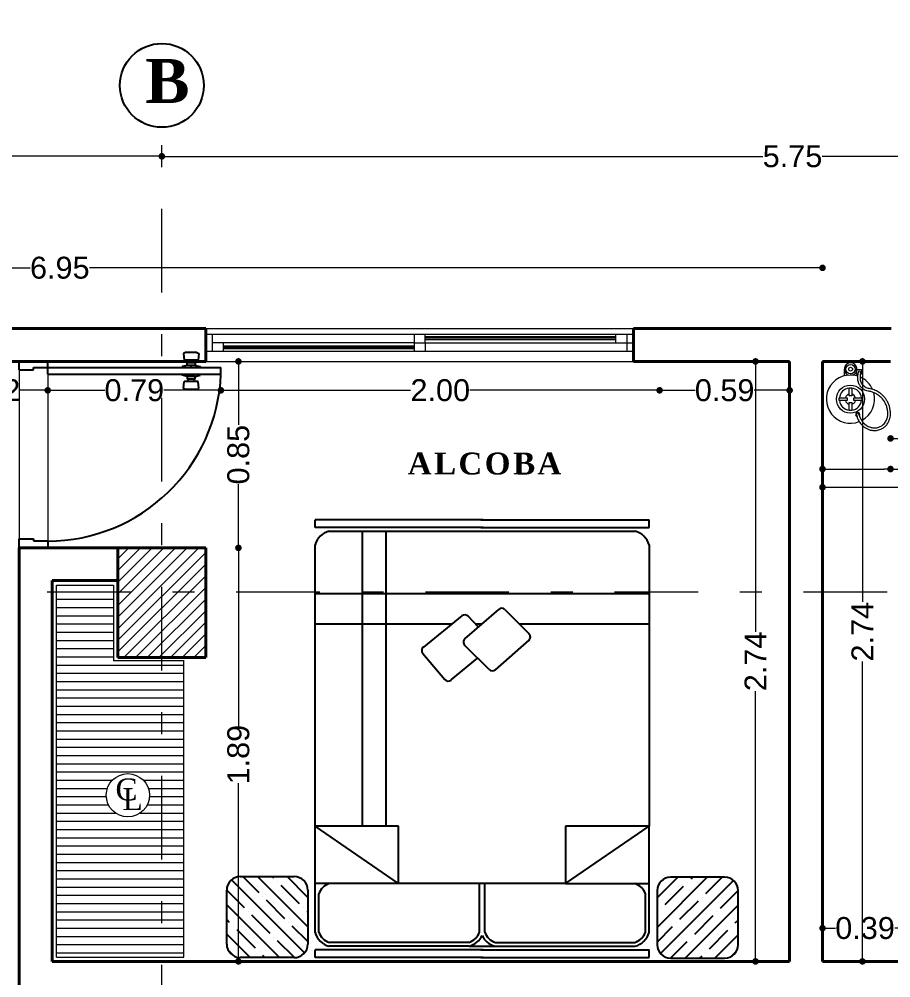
# Model space of a CAD drawing. Header units: inches. Extents: x 2908 to 3459, y -3172 to -55.
# Drawn here: x 3282.872 to 3286.846, y -194.664 to -190.291 of the extents above; entities that cross this region are included whole.
import ezdxf

# ---------------------------------------------------------------- set-up
doc = ezdxf.new("R2010")
doc.units = ezdxf.units.IN
doc.header["$MEASUREMENT"] = 0
doc.linetypes.add('ACAD_ISO03W100', pattern=[30, 12, -18])
doc.linetypes.add('DASHDOT', pattern=[25.4, 12.7, -6.35, 0, -6.35])
for name, color, linetype, lineweight in [('Capa2', 1, 'Continuous', 25), ('COTA', 1, 'Continuous', 9), ('E-EJES', 1, 'DASHDOT', 5), ('Estructura', 1, 'Continuous', 40), ('linea de linderos', 3, 'Continuous', 30), ('linmesa de proyecciones', 95, 'ACAD_ISO03W100', 5), ('MARCOS VENTANAS', 147, 'Continuous', 18), ('muebles madera', 44, 'Continuous', 18), ('muros 2', 5, 'Continuous', 40), ('muros bajitos', 4, 'Continuous', 15), ('teja cortada', 252, 'Continuous', 30)]:
    doc.layers.add(name, color=color, linetype=linetype, lineweight=lineweight)
for name, color, linetype in [('CARPINTERIA', 3, 'Continuous'), ('MUE', 124, 'Continuous'), ('TEXTO', 4, 'Continuous'), ('VIDRIOS', 130, 'Continuous')]:
    doc.layers.add(name, color=color, linetype=linetype)
doc.styles.add('Arial new', font='arial.ttf')
doc.styles.add('CONSTRUCTORA', font='times.ttf', dxfattribs={"height": 0.3})
doc.dimstyles.new('GUS', dxfattribs={"dimtxt": 0.1, "dimasz": 0.03, "dimexe": 0.05, "dimexo": 0.05, "dimgap": 0.005, "dimtad": 0, "dimzin": 1, "dimdsep": 46, "dimtxsty": 'Arial new', "dimblk": 'DOT', "dimcen": 0.01, "dimse1": 1, "dimse2": 1, "dimclrd": 1, "dimclre": 252, "dimclrt": 1, "dimaunit": 1, "dimadec": 0, "dimazin": 2, "dimtfac": 1, "dimtmove": 0, "dimatfit": 2, "dimldrblk": 'ARCHTICK', "dimfxl": 1, "dimlwd": -1, "dimlwe": -1, "dimarcsym": 1})

# ---------------------------------------------------------------- blocks, each defined once
blk = doc.blocks.new('PUERTA ALCOBA')
at = {"layer": 'CARPINTERIA'}
for p, q in [((2402.8733, 633.0804), (2402.8733, 633.8698)), ((2402.9033, 633.8698), (2402.8733, 633.8698)), ((2402.9033, 633.0804), (2402.9033, 633.8698)), ((2402.9033, 633.0804), (2402.9033, 633.8698)), ((2402.8035, 633.7605), (2402.8082, 633.7686)), ((2402.8035, 633.7605), (2402.8035, 633.7082)), ((2402.8082, 633.7686), (2402.8394, 633.7658)), ((2402.8394, 633.7658), (2402.8394, 633.7029)), ((2402.8627, 633.7524), (2402.8687, 633.7748)), ((2402.8687, 633.7748), (2402.8733, 633.7748)), ((2402.9079, 633.7748), (2402.9033, 633.7748)), ((2402.9139, 633.7524), (2402.9079, 633.7748)), ((2402.9684, 633.7686), (2402.9371, 633.7658)), ((2402.9371, 633.7658), (2402.9371, 633.7029)), ((2402.9731, 633.7605), (2402.9684, 633.7686)), ((2402.9731, 633.7605), (2402.9731, 633.7082)), ((2402.8394, 633.7489), (2402.8511, 633.7489)), ((2402.8511, 633.7198), (2402.8394, 633.7198)), ((2402.8511, 633.7489), (2402.8511, 633.7524)), ((2402.8511, 633.7524), (2402.8627, 633.7524)), ((2402.8511, 633.7489), (2402.8511, 633.7198)), ((2402.8511, 633.7163), (2402.8511, 633.7198)), ((2402.8627, 633.7163), (2402.8511, 633.7163)), ((2402.8627, 633.7524), (2402.8627, 633.7163)), ((2402.8733, 633.7343), (2402.8627, 633.7343)), ((2402.8627, 633.7163), (2402.8687, 633.6939)), ((2402.9033, 633.7343), (2402.9139, 633.7343)), ((2402.9139, 633.7163), (2402.9079, 633.6939)), ((2402.9255, 633.7524), (2402.9139, 633.7524)), ((2402.9139, 633.7524), (2402.9139, 633.7163)), ((2402.9139, 633.7163), (2402.9255, 633.7163)), ((2402.9255, 633.7489), (2402.9255, 633.7524)), ((2402.9371, 633.7489), (2402.9255, 633.7489)), ((2402.9255, 633.7489), (2402.9255, 633.7198)), ((2402.9255, 633.7198), (2402.9371, 633.7198)), ((2402.9255, 633.7163), (2402.9255, 633.7198)), ((2402.8035, 633.7082), (2402.8082, 633.7001)), ((2402.8082, 633.7001), (2402.8394, 633.7029)), ((2402.8687, 633.6939), (2402.8733, 633.6939)), ((2402.9079, 633.6939), (2402.9033, 633.6939)), ((2402.9684, 633.7001), (2402.9371, 633.7029)), ((2402.9731, 633.7082), (2402.9684, 633.7001)), ((2402.8733, 633.0804), (2402.8453, 633.0804)), ((2402.8733, 633.0154), (2402.8733, 633.0804)), ((2402.9033, 633.0804), (2402.8733, 633.0804)), ((2403.6633, 633.0154), (2403.6633, 633.0804)), ((2403.6633, 633.0804), (2403.6953, 633.0804)), ((2402.8733, 633.0154), (2402.8733, 633.0504)), ((2403.6633, 633.0154), (2403.6633, 633.0504)), ((2402.8833, 633.0154), (2402.8733, 633.0154)), ((2402.8833, 633.0154), (2402.8733, 633.0154)), ((2402.8833, 632.9504), (2402.8833, 633.0154)), ((2403.6533, 632.9504), (2403.6533, 633.0154)), ((2403.6533, 633.0154), (2403.6633, 633.0154)), ((2403.6533, 632.9504), (2403.6533, 633.0154)), ((2403.6533, 633.0154), (2403.6633, 633.0154)), ((2402.8833, 632.9504), (2402.8453, 632.9504)), ((2403.6953, 632.9504), (2403.6533, 632.9504))]:
    blk.add_line(p, q, dxfattribs=at)
blk.add_arc((2402.8725, 633.0786), 0.7918, 0.1286, 87.771, dxfattribs=at)
at = {"layer": 'linmesa de proyecciones'}
for p, q in [((2402.9033, 633.0804), (2403.6633, 633.0804)), ((2402.8833, 632.9504), (2403.6533, 632.9504))]:
    blk.add_line(p, q, dxfattribs=at)
blk = doc.blocks.new('cama doble 2')
at = {"layer": 'MUE', "linetype": 'Continuous'}
for p, q in [((2176.1794, 1640.8484), (2176.2863, 1640.9553)), ((2176.1794, 1640.7141), (2176.4206, 1640.9553)), ((2176.1868, 1640.923), (2176.2117, 1640.9479)), ((2176.241, 1640.9553), (2176.4872, 1640.9553)), ((2176.3401, 1640.9419), (2176.3534, 1640.9553)), ((2176.4072, 1640.8747), (2176.4878, 1640.9553)), ((2176.1794, 1640.6475), (2176.1794, 1640.8937)), ((2176.2007, 1640.601), (2176.5337, 1640.934)), ((2176.2225, 1640.8244), (2176.3065, 1640.9083)), ((2176.3233, 1640.9251), (2176.3233, 1640.9251)), ((2176.5488, 1640.8937), (2176.5488, 1640.6475)), ((2176.3905, 1640.8579), (2176.3905, 1640.8579)), ((2176.4744, 1640.8076), (2176.5488, 1640.8819)), ((2176.2057, 1640.8076), (2176.2057, 1640.8076)), ((2176.2897, 1640.7572), (2176.3737, 1640.8412)), ((2176.32, 1640.5859), (2176.5488, 1640.8147)), ((2176.1794, 1640.7813), (2176.1889, 1640.7908)), ((2176.3569, 1640.69), (2176.4408, 1640.774)), ((2176.4576, 1640.7908), (2176.4576, 1640.7908)), ((2176.1794, 1640.6469), (2176.2561, 1640.7236)), ((2176.2729, 1640.7404), (2176.2729, 1640.7404)), ((2176.5248, 1640.7236), (2176.5248, 1640.7236)), ((2176.5416, 1640.7404), (2176.5488, 1640.7476)), ((2176.3401, 1640.6732), (2176.3401, 1640.6732)), ((2176.424, 1640.6228), (2176.508, 1640.7068)), ((2176.4543, 1640.5859), (2176.5488, 1640.6804)), ((2176.2528, 1640.5859), (2176.3233, 1640.6564)), ((2176.4872, 1640.5859), (2176.241, 1640.5859)), ((2176.3871, 1640.5859), (2176.3905, 1640.5892)), ((2176.4072, 1640.606), (2176.4072, 1640.606)), ((2176.1805, 1639.7864), (2176.1805, 1640.5528)), ((2176.1805, 1640.5528), (2176.2145, 1640.5528)), ((2176.2145, 1639.7864), (2176.2145, 1640.5528)), ((2176.2937, 1640.5528), (2176.7789, 1640.5528)), ((2176.5168, 1640.1718), (2176.5168, 1640.5528)), ((2176.5168, 1640.1718), (2176.7789, 1640.5528)), ((2176.7789, 1640.1718), (2176.7789, 1640.5528)), ((2176.7789, 1640.5528), (2178.0623, 1640.5528)), ((2177.6999, 1639.93), (2177.6999, 1640.5528)), ((2177.8405, 1640.5528), (2177.8405, 1639.0297)), ((2178.1414, 1639.7864), (2178.1414, 1640.5528)), ((2178.1414, 1640.5528), (2178.1755, 1640.5528)), ((2178.1755, 1639.7864), (2178.1755, 1640.5528)), ((2176.2962, 1640.5358), (2176.4698, 1640.5358)), ((2176.2316, 1639.8495), (2176.2316, 1640.4897)), ((2176.2486, 1639.8519), (2176.2486, 1640.4873)), ((2178.1244, 1640.4897), (2178.1244, 1639.8495)), ((2176.7789, 1640.3364), (2178.1244, 1640.3364)), ((2176.7789, 1640.2291), (2178.1244, 1640.2291)), ((2176.5168, 1639.4107), (2176.5168, 1640.1718)), ((2176.5168, 1640.1718), (2176.7789, 1640.1718)), ((2177.5669, 1640.0616), (2177.4483, 1639.9613)), ((2177.7379, 1639.8828), (2177.5961, 1640.0588)), ((2177.4457, 1639.9326), (2177.5451, 1639.8116)), ((2176.2316, 1639.8495), (2176.2316, 1639.0928)), ((2177.4934, 1639.7596), (2177.6036, 1639.8704)), ((2177.6336, 1639.8694), (2177.7679, 1639.7151)), ((2177.6871, 1639.8079), (2177.7361, 1639.8552)), ((2178.1244, 1639.8495), (2178.1244, 1639.0928)), ((2176.2962, 1639.8035), (2176.5168, 1639.8035)), ((2177.6999, 1639.7933), (2177.6999, 1639.8202)), ((2176.1805, 1639.7961), (2176.1805, 1639.0297)), ((2176.2145, 1639.7961), (2176.2145, 1639.0297)), ((2176.2962, 1639.7791), (2176.5168, 1639.7791)), ((2178.1414, 1639.7961), (2178.1414, 1639.0297)), ((2178.1755, 1639.7961), (2178.1755, 1639.0297)), ((2176.2486, 1639.7306), (2176.2486, 1639.0952)), ((2177.6266, 1639.5781), (2177.4925, 1639.7316)), ((2177.7669, 1639.6871), (2177.6565, 1639.5771)), ((2177.6999, 1639.0297), (2177.6999, 1639.6203)), ((2176.5168, 1639.4107), (2176.5168, 1639.0297)), ((2176.5168, 1639.4107), (2176.7789, 1639.0297)), ((2176.7789, 1639.4107), (2176.5168, 1639.4107)), ((2176.7789, 1639.0297), (2176.7789, 1639.4107)), ((2176.1805, 1639.0297), (2176.2145, 1639.0297)), ((2176.2937, 1639.0297), (2176.7789, 1639.0297)), ((2176.2962, 1639.0467), (2176.4698, 1639.0467)), ((2178.0623, 1639.0297), (2176.7789, 1639.0297)), ((2178.1414, 1639.0297), (2178.1755, 1639.0297)), ((2176.198, 1638.9781), (2176.5311, 1638.645)), ((2176.4846, 1638.9932), (2176.2384, 1638.9932)), ((2176.2502, 1638.9932), (2176.3207, 1638.9227)), ((2176.3174, 1638.9932), (2176.5462, 1638.7643)), ((2176.3845, 1638.9932), (2176.3878, 1638.9898)), ((2176.4046, 1638.973), (2176.4046, 1638.973)), ((2176.4517, 1638.9932), (2176.5462, 1638.8987)), ((2176.1768, 1638.9322), (2176.2535, 1638.8555)), ((2176.1768, 1638.9316), (2176.1768, 1638.6854)), ((2176.4214, 1638.9562), (2176.5054, 1638.8723)), ((2176.5462, 1638.6854), (2176.5462, 1638.9316)), ((2176.3375, 1638.9059), (2176.3375, 1638.9059)), ((2176.3543, 1638.8891), (2176.4382, 1638.8051)), ((2176.1768, 1638.865), (2176.418, 1638.6238)), ((2176.2703, 1638.8387), (2176.2703, 1638.8387)), ((2176.5222, 1638.8555), (2176.5222, 1638.8555)), ((2176.539, 1638.8387), (2176.5462, 1638.8315)), ((2176.1768, 1638.7978), (2176.1863, 1638.7883)), ((2176.2871, 1638.8219), (2176.3711, 1638.7379)), ((2176.2031, 1638.7715), (2176.2031, 1638.7715)), ((2176.2199, 1638.7547), (2176.3039, 1638.6708)), ((2176.455, 1638.7883), (2176.455, 1638.7883)), ((2176.4718, 1638.7715), (2176.5462, 1638.6972)), ((2176.1768, 1638.7307), (2176.2837, 1638.6238)), ((2176.3878, 1638.7211), (2176.3878, 1638.7211)), ((2176.4046, 1638.7043), (2176.4852, 1638.6238)), ((2176.1842, 1638.6561), (2176.2091, 1638.6312)), ((2176.2384, 1638.6238), (2176.4846, 1638.6238)), ((2176.3207, 1638.654), (2176.3207, 1638.654)), ((2176.3375, 1638.6372), (2176.3508, 1638.6238))]:
    blk.add_line(p, q, dxfattribs=at)
for centre, radius, start, end in [((2176.241, 1640.8937), 0.0616, 90, 180), ((2176.4872, 1640.8937), 0.0616, 0, 90), ((2176.241, 1640.6475), 0.0616, 180, 270), ((2176.4872, 1640.6475), 0.0616, 270, 0), ((2176.3189, 1640.4659), 0.0905, 106.1829, 164.7282), ((2178.0371, 1640.4659), 0.0905, 15.2718, 73.8171), ((2176.3189, 1640.4659), 0.0735, 107.9748, 163.0386), ((2176.4472, 1640.4659), 0.0735, 16.9614, 72.0252), ((2177.5801, 1640.0459), 0.0205, 38.8549, 130.1973), ((2177.4615, 1639.9457), 0.0205, 130.1973, 219.4123), ((2176.3189, 1639.8733), 0.0905, 195.2718, 245.0784), ((2176.3189, 1639.8733), 0.0735, 196.9614, 252.0252), ((2177.6181, 1639.8559), 0.0205, 41.035, 135.1474), ((2177.7219, 1639.8699), 0.0205, 313.9266, 38.8549), ((2176.3189, 1639.7092), 0.0905, 114.9216, 164.7282), ((2176.3189, 1639.7092), 0.0735, 107.9748, 163.0386), ((2177.5079, 1639.7451), 0.0205, 135.1474, 221.1348), ((2177.7524, 1639.7016), 0.0205, 314.9177, 41.035), ((2177.642, 1639.5916), 0.0205, 221.1348, 314.9177), ((2176.3189, 1639.1166), 0.0905, 195.2718, 253.8171), ((2176.3189, 1639.1166), 0.0735, 196.9614, 252.0252), ((2176.4472, 1639.1166), 0.0735, 287.9748, 343.0386), ((2178.0371, 1639.1166), 0.0905, 286.1829, 344.7282), ((2176.2384, 1638.9316), 0.0616, 90, 180), ((2176.4846, 1638.9316), 0.0616, 0, 90), ((2176.2384, 1638.6854), 0.0616, 180, 270), ((2176.4846, 1638.6854), 0.0616, 270, 0)]:
    blk.add_arc(centre, radius, start, end, dxfattribs=at)
blk = doc.blocks.new('_Dot')
at = {"color": 0, "linetype": 'ByBlock', "lineweight": -2}
blk.add_line((-0.5, 0), (-1, 0), dxfattribs=at)
at = {"color": 0, "linetype": 'ByBlock', "const_width": 0.5}
blk.add_lwpolyline([(-0.25, 0, 1), (0.25, 0, 1)], format="xyb", close=True, dxfattribs=at)
blk = doc.blocks.new('*D5030')
at = {"layer": 'COTA', "color": 1, "linetype": 'Continuous', "transparency": 16777216}
for p, q in [((3283.8715, -192.7329), (3283.8715, -193.5157)), ((3283.8715, -194.559), (3283.8715, -193.7762))]:
    blk.add_line(p, q, dxfattribs=at)
at = {"layer": 'Defpoints', "color": 0, "transparency": 16777216}
for p in [(3283.0022, -192.7029), (3283.8715, -192.7029), (3283.0222, -194.589)]:
    blk.add_point(p, dxfattribs=at)
at = {"layer": 'COTA', "color": 1, "transparency": 16777216, "xscale": 0.03, "yscale": 0.03, "zscale": 0.03}
for p, rotation in [((3283.8715, -192.7029), 90), ((3283.8715, -194.589), 270)]:
    blk.add_blockref('_Dot', p, dxfattribs=dict(at, rotation=rotation))
at = {"layer": 'COTA', "color": 1, "transparency": 16777216, "insert": (3283.8715, -193.6459), "char_height": 0.1, "attachment_point": 5, "rotation": 90, "style": 'Arial new'}
blk.add_mtext('1.89', dxfattribs=at)
blk = doc.blocks.new('_ArchTick')
at = {"color": 0, "linetype": 'ByBlock', "const_width": 0.15}
blk.add_lwpolyline([(-0.5, -0.5), (0.5, 0.5)], dxfattribs=at)
blk = doc.blocks.new('*D5031')
at = {"layer": 'COTA', "color": 1, "linetype": 'Continuous', "transparency": 16777216}
for p, q in [((3283.8715, -191.8824), (3283.8715, -192.1424)), ((3283.8715, -192.6729), (3283.8715, -192.4129))]:
    blk.add_line(p, q, dxfattribs=at)
at = {"layer": 'Defpoints', "color": 0, "transparency": 16777216}
for p in [(3283.7225, -191.8524), (3283.8715, -191.8524), (3283.7225, -192.7029)]:
    blk.add_point(p, dxfattribs=at)
at = {"layer": 'COTA', "color": 1, "transparency": 16777216, "xscale": 0.03, "yscale": 0.03, "zscale": 0.03}
for p, rotation in [((3283.8715, -191.8524), 90), ((3283.8715, -192.7029), 270)]:
    blk.add_blockref('_Dot', p, dxfattribs=dict(at, rotation=rotation))
at = {"layer": 'COTA', "color": 1, "transparency": 16777216, "insert": (3283.8715, -192.2777), "char_height": 0.1, "attachment_point": 5, "rotation": 90, "style": 'Arial new'}
blk.add_mtext('0.85', dxfattribs=at)
blk = doc.blocks.new('*D5033')
at = {"layer": 'COTA', "color": 1, "linetype": 'Continuous', "transparency": 16777216}
for p, q in [((3283.8217, -191.9843), (3284.6561, -191.9843)), ((3285.7617, -191.9843), (3284.9272, -191.9843))]:
    blk.add_line(p, q, dxfattribs=at)
at = {"layer": 'Defpoints', "color": 0, "transparency": 16777216}
for p in [(3283.7917, -191.8529), (3285.7917, -191.8529), (3285.7917, -191.9843)]:
    blk.add_point(p, dxfattribs=at)
at = {"layer": 'COTA', "color": 1, "transparency": 16777216, "xscale": 0.03, "yscale": 0.03, "zscale": 0.03, "rotation": 180}
blk.add_blockref('_Dot', (3283.7917, -191.9843), dxfattribs=at)
at = {"layer": 'COTA', "color": 1, "transparency": 16777216, "xscale": 0.03, "yscale": 0.03, "zscale": 0.03}
blk.add_blockref('_Dot', (3285.7917, -191.9843), dxfattribs=at)
at = {"layer": 'COTA', "color": 1, "transparency": 16777216, "insert": (3284.7917, -191.9843), "char_height": 0.1, "attachment_point": 5, "style": 'Arial new'}
blk.add_mtext('2.00', dxfattribs=at)
blk = doc.blocks.new('*D5034')
at = {"layer": 'COTA', "color": 1, "linetype": 'Continuous', "transparency": 16777216}
for p, q in [((3285.8217, -191.9843), (3285.953, -191.9843)), ((3286.3543, -191.9843), (3286.223, -191.9843))]:
    blk.add_line(p, q, dxfattribs=at)
at = {"layer": 'Defpoints', "color": 0, "transparency": 16777216}
for p in [(3285.7917, -191.8529), (3286.3843, -191.8524), (3285.7917, -191.9843)]:
    blk.add_point(p, dxfattribs=at)
at = {"layer": 'COTA', "color": 1, "transparency": 16777216, "xscale": 0.03, "yscale": 0.03, "zscale": 0.03, "rotation": 180}
blk.add_blockref('_Dot', (3285.7917, -191.9843), dxfattribs=at)
at = {"layer": 'COTA', "color": 1, "transparency": 16777216, "xscale": 0.03, "yscale": 0.03, "zscale": 0.03}
blk.add_blockref('_Dot', (3286.3843, -191.9843), dxfattribs=at)
at = {"layer": 'COTA', "color": 1, "transparency": 16777216, "insert": (3286.088, -191.9843), "char_height": 0.1, "attachment_point": 5, "style": 'Arial new'}
blk.add_mtext('0.59', dxfattribs=at)
blk = doc.blocks.new('*D5035')
at = {"layer": 'COTA', "color": 1, "linetype": 'Continuous', "transparency": 16777216}
for p, q in [((3286.2289, -191.8824), (3286.2289, -193.0852)), ((3286.2289, -194.559), (3286.2289, -193.3562))]:
    blk.add_line(p, q, dxfattribs=at)
at = {"layer": 'Defpoints', "color": 0, "transparency": 16777216}
for p in [(3286.3843, -191.8524), (3286.2289, -194.589), (3286.3843, -194.589)]:
    blk.add_point(p, dxfattribs=at)
at = {"layer": 'COTA', "color": 1, "transparency": 16777216, "xscale": 0.03, "yscale": 0.03, "zscale": 0.03}
for p, rotation in [((3286.2289, -191.8524), 90), ((3286.2289, -194.589), 270)]:
    blk.add_blockref('_Dot', p, dxfattribs=dict(at, rotation=rotation))
at = {"layer": 'COTA', "color": 1, "transparency": 16777216, "insert": (3286.2289, -193.2207), "char_height": 0.1, "attachment_point": 5, "rotation": 90, "style": 'Arial new'}
blk.add_mtext('2.74', dxfattribs=at)
blk = doc.blocks.new('*D5036')
at = {"layer": 'COTA', "color": 1, "linetype": 'Continuous', "transparency": 16777216}
for p, q in [((3283.0322, -191.9843), (3283.262, -191.9843)), ((3283.7617, -191.9843), (3283.5319, -191.9843))]:
    blk.add_line(p, q, dxfattribs=at)
at = {"layer": 'Defpoints', "color": 0, "transparency": 16777216}
for p in [(3283.0022, -191.8529), (3283.7917, -191.8529), (3283.7917, -191.9843)]:
    blk.add_point(p, dxfattribs=at)
at = {"layer": 'COTA', "color": 1, "transparency": 16777216, "xscale": 0.03, "yscale": 0.03, "zscale": 0.03, "rotation": 180}
blk.add_blockref('_Dot', (3283.0022, -191.9843), dxfattribs=at)
at = {"layer": 'COTA', "color": 1, "transparency": 16777216, "xscale": 0.03, "yscale": 0.03, "zscale": 0.03}
blk.add_blockref('_Dot', (3283.7917, -191.9843), dxfattribs=at)
at = {"layer": 'COTA', "color": 1, "transparency": 16777216, "insert": (3283.3969, -191.9843), "char_height": 0.1, "attachment_point": 5, "style": 'Arial new'}
blk.add_mtext('0.79', dxfattribs=at)
blk = doc.blocks.new('*D5039')
at = {"layer": 'COTA', "color": 1, "linetype": 'Continuous', "transparency": 16777216}
for p, q in [((3282.5105, -191.9843), (3282.607, -191.9843)), ((3282.9722, -191.9843), (3282.8757, -191.9843))]:
    blk.add_line(p, q, dxfattribs=at)
at = {"layer": 'Defpoints', "color": 0, "transparency": 16777216}
for p in [(3282.4805, -191.8523), (3283.0022, -191.8529), (3283.0022, -191.9843)]:
    blk.add_point(p, dxfattribs=at)
at = {"layer": 'COTA', "color": 1, "transparency": 16777216, "xscale": 0.03, "yscale": 0.03, "zscale": 0.03, "rotation": 180}
blk.add_blockref('_Dot', (3282.4805, -191.9843), dxfattribs=at)
at = {"layer": 'COTA', "color": 1, "transparency": 16777216, "xscale": 0.03, "yscale": 0.03, "zscale": 0.03}
blk.add_blockref('_Dot', (3283.0022, -191.9843), dxfattribs=at)
at = {"layer": 'COTA', "color": 1, "transparency": 16777216, "insert": (3282.7413, -191.9843), "char_height": 0.1, "attachment_point": 5, "style": 'Arial new'}
blk.add_mtext('0.52', dxfattribs=at)
blk = doc.blocks.new('*D5040')
at = {"layer": 'COTA', "color": 1, "linetype": 'Continuous', "transparency": 16777216}
for p, q in [((3282.6008, -192.7329), (3282.6008, -193.5854)), ((3282.6008, -194.709), (3282.6008, -193.8565))]:
    blk.add_line(p, q, dxfattribs=at)
at = {"layer": 'Defpoints', "color": 0, "transparency": 16777216}
for p in [(3282.6008, -192.7029), (3282.8722, -192.7029), (3282.8722, -194.739)]:
    blk.add_point(p, dxfattribs=at)
at = {"layer": 'COTA', "color": 1, "transparency": 16777216, "xscale": 0.03, "yscale": 0.03, "zscale": 0.03}
for p, rotation in [((3282.6008, -192.7029), 90), ((3282.6008, -194.739), 270)]:
    blk.add_blockref('_Dot', p, dxfattribs=dict(at, rotation=rotation))
at = {"layer": 'COTA', "color": 1, "transparency": 16777216, "insert": (3282.6008, -193.7209), "char_height": 0.1, "attachment_point": 5, "rotation": 90, "style": 'Arial new'}
blk.add_mtext('2.04', dxfattribs=at)
blk = doc.blocks.new('*D5041')
at = {"layer": 'COTA', "color": 1, "linetype": 'Continuous', "transparency": 16777216}
for p, q in [((3282.6008, -191.8824), (3282.6008, -192.1424)), ((3282.6008, -192.6729), (3282.6008, -192.4129))]:
    blk.add_line(p, q, dxfattribs=at)
at = {"layer": 'Defpoints', "color": 0, "transparency": 16777216}
for p in [(3282.6008, -191.8524), (3282.8722, -191.8524), (3282.8722, -192.7029)]:
    blk.add_point(p, dxfattribs=at)
at = {"layer": 'COTA', "color": 1, "transparency": 16777216, "xscale": 0.03, "yscale": 0.03, "zscale": 0.03}
for p, rotation in [((3282.6008, -191.8524), 90), ((3282.6008, -192.7029), 270)]:
    blk.add_blockref('_Dot', p, dxfattribs=dict(at, rotation=rotation))
at = {"layer": 'COTA', "color": 1, "transparency": 16777216, "insert": (3282.6008, -192.2777), "char_height": 0.1, "attachment_point": 5, "rotation": 90, "style": 'Arial new'}
blk.add_mtext('0.85', dxfattribs=at)
blk = doc.blocks.new('*D5044')
at = {"layer": 'COTA', "color": 1, "linetype": 'Continuous', "transparency": 16777216}
for p, q in [((3279.6102, -191.4256), (3282.9217, -191.4256)), ((3286.5043, -191.4256), (3283.1928, -191.4256))]:
    blk.add_line(p, q, dxfattribs=at)
at = {"layer": 'Defpoints', "color": 0, "transparency": 16777216}
for p in [(3286.5343, -191.4256), (3279.5802, -191.7024), (3286.5343, -191.8524)]:
    blk.add_point(p, dxfattribs=at)
at = {"layer": 'COTA', "color": 1, "transparency": 16777216, "xscale": 0.03, "yscale": 0.03, "zscale": 0.03, "rotation": 180}
blk.add_blockref('_Dot', (3279.5802, -191.4256), dxfattribs=at)
at = {"layer": 'COTA', "color": 1, "transparency": 16777216, "xscale": 0.03, "yscale": 0.03, "zscale": 0.03}
blk.add_blockref('_Dot', (3286.5343, -191.4256), dxfattribs=at)
at = {"layer": 'COTA', "color": 1, "transparency": 16777216, "insert": (3283.0572, -191.4256), "char_height": 0.1, "attachment_point": 5, "style": 'Arial new'}
blk.add_mtext('6.95', dxfattribs=at)
blk = doc.blocks.new('*D4994')
at = {"layer": 'COTA', "color": 1, "linetype": 'Continuous', "transparency": 16777216}
for p, q in [((3286.5643, -192.4266), (3289.3577, -192.4266)), ((3291.8069, -192.4266), (3289.6271, -192.4266))]:
    blk.add_line(p, q, dxfattribs=at)
at = {"layer": 'Defpoints', "color": 0, "transparency": 16777216}
for p in [(3291.8369, -192.4266), (3286.5343, -192.7029), (3291.8369, -192.7029)]:
    blk.add_point(p, dxfattribs=at)
at = {"layer": 'COTA', "color": 1, "transparency": 16777216, "xscale": 0.03, "yscale": 0.03, "zscale": 0.03, "rotation": 180}
blk.add_blockref('_Dot', (3286.5343, -192.4266), dxfattribs=at)
at = {"layer": 'COTA', "color": 1, "transparency": 16777216, "xscale": 0.03, "yscale": 0.03, "zscale": 0.03}
blk.add_blockref('_Dot', (3291.8369, -192.4266), dxfattribs=at)
at = {"layer": 'COTA', "color": 1, "transparency": 16777216, "insert": (3289.4924, -192.4266), "char_height": 0.1, "attachment_point": 5, "style": 'Arial new'}
blk.add_mtext('5.30', dxfattribs=at)
blk = doc.blocks.new('*D5046')
at = {"layer": 'COTA', "color": 1, "linetype": 'Continuous', "transparency": 16777216}
for p, q in [((3279.8103, -190.9167), (3281.5167, -190.9167)), ((3283.4923, -190.9167), (3281.7859, -190.9167))]:
    blk.add_line(p, q, dxfattribs=at)
at = {"layer": 'Defpoints', "color": 0, "transparency": 16777216}
for p in [(3279.7803, -190.7846), (3283.5223, -190.7846), (3283.5223, -190.9167)]:
    blk.add_point(p, dxfattribs=at)
at = {"layer": 'COTA', "color": 1, "transparency": 16777216, "xscale": 0.03, "yscale": 0.03, "zscale": 0.03, "rotation": 180}
blk.add_blockref('_Dot', (3279.7803, -190.9167), dxfattribs=at)
at = {"layer": 'COTA', "color": 1, "transparency": 16777216, "xscale": 0.03, "yscale": 0.03, "zscale": 0.03}
blk.add_blockref('_Dot', (3283.5223, -190.9167), dxfattribs=at)
at = {"layer": 'COTA', "color": 1, "transparency": 16777216, "insert": (3281.6513, -190.9167), "char_height": 0.1, "attachment_point": 5, "style": 'Arial new'}
blk.add_mtext('3.74', dxfattribs=at)
blk = doc.blocks.new('*D4999')
at = {"layer": 'COTA', "color": 1, "linetype": 'Continuous', "transparency": 16777216}
for p, q in [((3283.5523, -190.9171), (3286.2622, -190.9171)), ((3289.2426, -190.9171), (3286.5327, -190.9171))]:
    blk.add_line(p, q, dxfattribs=at)
at = {"layer": 'Defpoints', "color": 0, "transparency": 16777216}
for p in [(3283.5223, -190.6999), (3289.2726, -190.6999), (3289.2726, -190.9171)]:
    blk.add_point(p, dxfattribs=at)
at = {"layer": 'COTA', "color": 1, "transparency": 16777216, "xscale": 0.03, "yscale": 0.03, "zscale": 0.03, "rotation": 180}
blk.add_blockref('_Dot', (3283.5223, -190.9171), dxfattribs=at)
at = {"layer": 'COTA', "color": 1, "transparency": 16777216, "xscale": 0.03, "yscale": 0.03, "zscale": 0.03}
blk.add_blockref('_Dot', (3289.2726, -190.9171), dxfattribs=at)
at = {"layer": 'COTA', "color": 1, "transparency": 16777216, "insert": (3286.3974, -190.9171), "char_height": 0.1, "attachment_point": 5, "style": 'Arial new'}
blk.add_mtext('5.75', dxfattribs=at)
blk = doc.blocks.new('*D5051')
at = {"layer": 'COTA', "color": 1, "linetype": 'Continuous', "transparency": 16777216}
for p, q in [((3286.5643, -194.4375), (3286.5933, -194.4375)), ((3286.8922, -194.4375), (3286.8633, -194.4375))]:
    blk.add_line(p, q, dxfattribs=at)
at = {"layer": 'Defpoints', "color": 0, "transparency": 16777216}
for p in [(3286.9222, -194.4375), (3286.5343, -194.589), (3286.9222, -194.589)]:
    blk.add_point(p, dxfattribs=at)
at = {"layer": 'COTA', "color": 1, "transparency": 16777216, "xscale": 0.03, "yscale": 0.03, "zscale": 0.03, "rotation": 180}
blk.add_blockref('_Dot', (3286.5343, -194.4375), dxfattribs=at)
at = {"layer": 'COTA', "color": 1, "transparency": 16777216, "xscale": 0.03, "yscale": 0.03, "zscale": 0.03}
blk.add_blockref('_Dot', (3286.9222, -194.4375), dxfattribs=at)
at = {"layer": 'COTA', "color": 1, "transparency": 16777216, "insert": (3286.7283, -194.4375), "char_height": 0.1, "attachment_point": 5, "style": 'Arial new'}
blk.add_mtext('0.39', dxfattribs=at)
blk = doc.blocks.new('*D5002')
at = {"layer": 'COTA', "color": 1, "linetype": 'Continuous', "transparency": 16777216}
for p, q in [((3286.7162, -191.8824), (3286.7162, -192.9496)), ((3286.7162, -194.559), (3286.7162, -193.2207))]:
    blk.add_line(p, q, dxfattribs=at)
at = {"layer": 'Defpoints', "color": 0, "transparency": 16777216}
for p in [(3286.5343, -191.8524), (3286.7162, -191.8524), (3286.5343, -194.589)]:
    blk.add_point(p, dxfattribs=at)
at = {"layer": 'COTA', "color": 1, "transparency": 16777216, "xscale": 0.03, "yscale": 0.03, "zscale": 0.03}
for p, rotation in [((3286.7162, -191.8524), 90), ((3286.7162, -194.589), 270)]:
    blk.add_blockref('_Dot', p, dxfattribs=dict(at, rotation=rotation))
at = {"layer": 'COTA', "color": 1, "transparency": 16777216, "insert": (3286.7162, -193.0852), "char_height": 0.1, "attachment_point": 5, "rotation": 90, "style": 'Arial new'}
blk.add_mtext('2.74', dxfattribs=at)
blk = doc.blocks.new('extintor en planta')
at = {"layer": 'COTA'}
for p, q in [((3214.501, -67.7595), (3214.501, -67.7898)), ((3214.5586, -67.7595), (3214.5586, -67.7604)), ((3214.5586, -67.782), (3214.5586, -67.7902))]:
    blk.add_line(p, q, dxfattribs=at)
blk.add_lwpolyline([(3214.5636, -67.782), (3214.5572, -67.782), (3214.5572, -67.7604), (3214.5799, -67.7604), (3214.5799, -67.782), (3214.5756, -67.782)], dxfattribs=at)
for points in [[(3214.5226, -67.8443), (3214.5349, -67.8443), (3214.5349, -67.8812), (3214.5226, -67.8812)], [(3214.4774, -67.9028), (3214.4774, -67.8904), (3214.5142, -67.8904), (3214.5142, -67.9028)], [(3214.581, -67.8895), (3214.581, -67.9019), (3214.5442, -67.9019), (3214.5442, -67.8895)], [(3214.5358, -67.948), (3214.5235, -67.948), (3214.5235, -67.9111), (3214.5358, -67.9111)]]:
    blk.add_lwpolyline(points, close=True, dxfattribs=at)
for centre, radius in [((3214.5298, -67.7595), 0.0213), ((3214.5298, -67.7595), 0.00866), ((3214.5292, -67.8962), 0.064)]:
    blk.add_circle(centre, radius, dxfattribs=at)
for centre, radius, start, end in [((3214.5298, -67.7595), 0.0288, 289.2538, 250.2382), ((3214.5697, -67.7748), 0.00597, 355.2034, 188.0412), ((3214.5292, -67.8962), 0.11, 72.3423, 291.2716), ((3214.5292, -67.8962), 0.11, 24.0085, 65.7954), ((3214.5292, -67.8962), 0.051, 97.4781, 173.5522), ((3214.5292, -67.8962), 0.051, 7.4781, 83.5522), ((3214.5292, -67.8962), 0.051, 187.4781, 263.5522), ((3214.5292, -67.8962), 0.0239, 106.1093, 166.1479), ((3214.5292, -67.8962), 0.0239, 196.1093, 256.1479), ((3214.5292, -67.8962), 0.0239, 16.1093, 76.1479), ((3214.5292, -67.8962), 0.051, 277.4781, 353.5522), ((3214.5292, -67.8962), 0.0239, 286.1093, 346.1479), ((3214.5292, -67.8962), 0.11, 297.531, 15.6087), ((3214.5622, -67.9662), 0.0094, 327.0985, 247.7769), ((3214.5622, -67.9662), 0.00583, 6.7006, 197.7609)]:
    blk.add_arc(centre, radius, start, end, dxfattribs=at)
blk.add_spline([(3214.5567, -67.968), (3214.562, -67.9846), (3214.5672, -67.9954), (3214.5774, -68.0104), (3214.5836, -68.0168), (3214.5949, -68.0255), (3214.6067, -68.032), (3214.6197, -68.037), (3214.6353, -68.0389), (3214.6476, -68.0389), (3214.6673, -68.0332), (3214.6792, -68.0267), (3214.6919, -68.0161), (3214.7011, -68.0028), (3214.7063, -67.9911), (3214.7104, -67.9786), (3214.7113, -67.9635), (3214.7101, -67.9449), (3214.7084, -67.9362), (3214.704, -67.9211), (3214.6976, -67.9071), (3214.6898, -67.895), (3214.6802, -67.8828), (3214.6674, -67.8715), (3214.653, -67.8616), (3214.6421, -67.8566), (3214.631, -67.8519), (3214.6183, -67.8486), (3214.6101, -67.8473), (3214.6008, -67.8442), (3214.5932, -67.8389), (3214.5849, -67.8311), (3214.5802, -67.8234), (3214.5768, -67.8147), (3214.5748, -67.806), (3214.5743, -67.7988), (3214.5744, -67.7924), (3214.5756, -67.7824), (3214.5758, -67.7776), (3214.5756, -67.7744)], degree=3, dxfattribs=at)
blk.add_open_spline([(3214.568, -67.9656), (3214.5721, -67.978), (3214.5754, -67.9863), (3214.5859, -68.003), (3214.5929, -68.01), (3214.607, -68.0191), (3214.6143, -68.0228), (3214.6246, -68.0262), (3214.6291, -68.0266), (3214.6409, -68.0272), (3214.6455, -68.0274), (3214.6547, -68.0255), (3214.6597, -68.0236), (3214.6748, -68.0163), (3214.6831, -68.0096), (3214.6917, -67.9956), (3214.6942, -67.9895), (3214.6986, -67.9778), (3214.6993, -67.9738), (3214.6995, -67.9613), (3214.6993, -67.9543), (3214.6979, -67.9426), (3214.6963, -67.9362), (3214.6926, -67.9243), (3214.6903, -67.9186), (3214.6828, -67.9048), (3214.6764, -67.8956), (3214.6643, -67.8839), (3214.6573, -67.8784), (3214.647, -67.8717), (3214.6426, -67.8699), (3214.631, -67.8647), (3214.6267, -67.8627), (3214.617, -67.8603), (3214.6115, -67.8602), (3214.5982, -67.8565), (3214.5921, -67.8531), (3214.5841, -67.8469), (3214.5806, -67.8443), (3214.5725, -67.8351), (3214.57, -67.83), (3214.566, -67.8206), (3214.5643, -67.8156), (3214.5619, -67.8019), (3214.5622, -67.7937), (3214.5635, -67.7828), (3214.5639, -67.78), (3214.5639, -67.777), (3214.5638, -67.7763), (3214.5638, -67.7753)], degree=3, knots=[0.009461, 0.009461, 0.009461, 0.009461, 0.092454, 0.092454, 0.184907, 0.184907, 0.247609, 0.247609, 0.295251, 0.295251, 0.342892, 0.342892, 0.390534, 0.390534, 0.493055, 0.493055, 0.547203, 0.547203, 0.601351, 0.601351, 0.655499, 0.655499, 0.709647, 0.709647, 0.763795, 0.763795, 0.85308, 0.85308, 0.919493, 0.919493, 0.966863, 0.966863, 1.014234, 1.014234, 1.061605, 1.061605, 1.095923, 1.095923, 1.130242, 1.130242, 1.16456, 1.16456, 1.198879, 1.198879, 1.25122, 1.25122, 1.279494, 1.279494, 1.286846, 1.286846, 1.286846, 1.286846], dxfattribs=at)
blk = doc.blocks.new('*D5063')
at = {"layer": 'COTA', "color": 1, "linetype": 'Continuous', "transparency": 16777216}
for p, q in [((3286.5643, -192.3434), (3286.8144, -192.3434)), ((3286.8444, -192.3434), (3286.8847, -192.3434))]:
    blk.add_line(p, q, dxfattribs=at)
at = {"layer": 'Defpoints', "color": 0, "transparency": 16777216}
for p in [(3286.5343, -191.8524), (3286.8444, -191.8525, -3.3312), (3286.8444, -192.3434)]:
    blk.add_point(p, dxfattribs=at)
at = {"layer": 'COTA', "color": 1, "transparency": 16777216, "xscale": 0.03, "yscale": 0.03, "zscale": 0.03, "rotation": 180}
blk.add_blockref('_Dot', (3286.5343, -192.3434), dxfattribs=at)
at = {"layer": 'COTA', "color": 1, "transparency": 16777216, "xscale": 0.03, "yscale": 0.03, "zscale": 0.03}
blk.add_blockref('_Dot', (3286.8444, -192.3434), dxfattribs=at)
at = {"layer": 'COTA', "color": 1, "transparency": 16777216, "insert": (3287.0099, -192.3434), "char_height": 0.1, "attachment_point": 5, "style": 'Arial new'}
blk.add_mtext('0.31', dxfattribs=at)
blk = doc.blocks.new('*D5065')
at = {"layer": 'COTA', "color": 1, "linetype": 'Continuous', "transparency": 16777216}
for p, q in [((3286.8744, -192.2038), (3287.6889, -192.2038)), ((3288.7645, -192.2038), (3287.95, -192.2038))]:
    blk.add_line(p, q, dxfattribs=at)
at = {"layer": 'Defpoints', "color": 0, "transparency": 16777216}
for p in [(3286.8444, -191.8525, -3.3312), (3288.7945, -191.8524), (3288.7945, -192.2038)]:
    blk.add_point(p, dxfattribs=at)
at = {"layer": 'COTA', "color": 1, "transparency": 16777216, "xscale": 0.03, "yscale": 0.03, "zscale": 0.03, "rotation": 180}
blk.add_blockref('_Dot', (3286.8444, -192.2038), dxfattribs=at)
at = {"layer": 'COTA', "color": 1, "transparency": 16777216, "xscale": 0.03, "yscale": 0.03, "zscale": 0.03}
blk.add_blockref('_Dot', (3288.7945, -192.2038), dxfattribs=at)
at = {"layer": 'COTA', "color": 1, "transparency": 16777216, "insert": (3287.8194, -192.2038), "char_height": 0.1, "attachment_point": 5, "style": 'Arial new'}
blk.add_mtext('1.95', dxfattribs=at)
blk = doc.blocks.new('ESTRUCTURA 5')
at = {"layer": 'muros bajitos'}
h = blk.add_hatch(dxfattribs=at)
h.set_pattern_fill('ANSI31', color=256, scale=0.3, style=0)
h.set_pattern_definition([(45, (58.70187, -41.928592), (-0.0265165043, 0.0265165043), [])])
h.paths.add_polyline_path([(3334.2616, -188.6669), (3333.8613, -188.6669), (3333.8614, -189.1669), (3334.2617, -189.1669)])
at = {"layer": 'Estructura'}
for p, q in [((3333.8614, -188.6669), (3333.8614, -189.1669)), ((3334.2617, -188.6669), (3333.8614, -188.6669)), ((3334.2617, -188.6669), (3334.2617, -189.1669)), ((3334.2617, -189.1669), (3333.8614, -189.1669))]:
    blk.add_line(p, q, dxfattribs=at)
at = {"layer": 'muros bajitos'}
for p, q in [((3334.2617, -188.6669), (3333.8614, -188.6669)), ((3334.2617, -188.6669), (3334.2617, -189.1669)), ((3334.2617, -189.1669), (3333.8614, -189.1669))]:
    blk.add_line(p, q, dxfattribs=at)

msp = doc.modelspace()

# ---------------------------------------------------------------- hatches: boundary and pattern name
at = {"layer": 'muebles madera'}
h = msp.add_hatch(dxfattribs=at)
h.set_pattern_fill('LINE', color=256, scale=0.3, style=0)
h.paths.add_polyline_path([(3283.5223, -193.2179), (3283.3022, -193.2179), (3283.3022, -192.9029), (3283.0422, -192.9029), (3283.0422, -194.569), (3283.5223, -194.569)])
h.paths.add_polyline_path([(3283.4661, -193.8313, -1), (3283.269, -193.8313, -1)], flags=16)
h.paths.add_polyline_path([(3283.6222, -193.2179), (3283.5223, -193.2179), (3283.5223, -194.569), (3283.6222, -194.569)])
h.paths.add_polyline_path([(3282.6546, -193.7739), (3282.7887, -193.7739), (3282.7887, -193.9239), (3282.6547, -193.9239)], flags=9)
h.paths.add_polyline_path([(3282.6242, -193.729), (3282.7622, -193.729), (3282.7622, -193.8812), (3282.6242, -193.8813)], flags=9)

# ---------------------------------------------------------------- linework, layer by layer
at = {"layer": 'Capa2'}
msp.add_circle((3283.5223, -190.5934), 0.1912, dxfattribs=at)
at = {"layer": 'E-EJES', "ltscale": 0.03}
for p, q in [((3283.5223, -201.0196), (3283.5223, -190.7846)), ((3277.8279, -192.9029), (3293.0976, -192.9029))]:
    msp.add_line(p, q, dxfattribs=at)
at = {"layer": 'MARCOS VENTANAS'}
for p, q in [((3283.7224, -191.7275), (3285.6725, -191.7275)), ((3283.7524, -191.7275), (3283.7524, -191.8075)), ((3283.7524, -191.7275), (3283.7524, -191.8075)), ((3284.6725, -191.7275), (3284.6725, -191.7675)), ((3284.6725, -191.7275), (3284.6725, -191.7675)), ((3284.7225, -191.7675), (3284.7225, -191.7275)), ((3285.5925, -191.7675), (3285.5925, -191.7275)), ((3285.6425, -191.7275), (3285.6425, -191.8075)), ((3285.6425, -191.7275), (3285.6425, -191.8075)), ((3284.6725, -191.7675), (3283.7524, -191.7675)), ((3283.8024, -191.7675), (3283.8024, -191.8075)), ((3284.6725, -191.7675), (3284.6725, -191.8075)), ((3284.6725, -191.7675), (3284.7225, -191.7675)), ((3284.6725, -191.7675), (3284.7225, -191.7675)), ((3284.7225, -191.7675), (3285.6725, -191.7675)), ((3284.7225, -191.7675), (3284.7225, -191.8075)), ((3285.6725, -191.8075), (3283.7224, -191.8075))]:
    msp.add_line(p, q, dxfattribs=at)
at = {"layer": 'muebles madera'}
for p, q in [((3283.0422, -192.8724), (3283.3022, -192.8724)), ((3283.0422, -194.569), (3283.0422, -192.8724)), ((3283.3022, -192.8724), (3283.3022, -193.2179)), ((3283.6222, -193.2179), (3283.3022, -193.2179)), ((3283.6222, -194.569), (3283.6222, -193.2157)), ((3283.0422, -194.569), (3283.6222, -194.569))]:
    msp.add_line(p, q, dxfattribs=at)
msp.add_circle((3283.3675, -193.8313), 0.0986, dxfattribs=at)
at = {"layer": 'muros 2'}
for p, q in [((3282.4805, -191.7024), (3283.7224, -191.7024)), ((3283.7224, -191.8524), (3283.7224, -191.7024)), ((3285.6725, -191.8524), (3285.6725, -191.7023)), ((3285.6725, -191.7024), (3286.847, -191.7024, -3.3588)), ((3282.4805, -191.8524), (3283.7224, -191.8524)), ((3285.6725, -191.8524), (3286.3843, -191.8524)), ((3286.3843, -194.589), (3286.3843, -191.8524)), ((3286.5343, -194.589), (3286.5343, -191.8524)), ((3286.5343, -191.8524), (3286.8444, -191.8524)), ((3282.8722, -194.739), (3282.8722, -192.7029)), ((3282.8722, -192.7029), (3283.3222, -192.7029)), ((3283.0222, -192.8524), (3283.3222, -192.8524)), ((3283.0222, -194.589), (3283.0222, -192.8524)), ((3286.5343, -194.589), (3286.5343, -192.8529)), ((3283.0222, -194.589), (3286.3843, -194.589)), ((3286.5343, -194.589), (3286.9222, -194.589))]:
    msp.add_line(p, q, dxfattribs=at)
at = {"layer": 'muros bajitos'}
for p, q in [((3283.7224, -191.7024), (3285.6725, -191.7023)), ((3283.7224, -191.8524), (3285.6725, -191.8524))]:
    msp.add_line(p, q, dxfattribs=at)
at = {"layer": 'VIDRIOS'}
for p, q in [((3285.5925, -191.7425), (3284.7225, -191.7425)), ((3285.5925, -191.7525), (3284.7225, -191.7525)), ((3283.8024, -191.7825), (3284.6725, -191.7825)), ((3283.8024, -191.7925), (3284.6725, -191.7925))]:
    msp.add_line(p, q, dxfattribs=at)

# ---------------------------------------------------------------- block references
at = {"rotation": 90}
msp.add_blockref('cama doble 2', (4924.7735, -2370.7512), dxfattribs=at)
at = {"layer": 'COTA'}
msp.add_blockref('extintor en planta', (72.1325, -124.1283), dxfattribs=at)
at = {"layer": 'linea de linderos'}
msp.add_blockref('ESTRUCTURA 5', (-50.5392, -4.036), dxfattribs=at)
at = {"layer": 'teja cortada', "rotation": 270}
msp.add_blockref('PUERTA ALCOBA', (2649.9218, 2210.9924), dxfattribs=at)

# ---------------------------------------------------------------- texts
at = {"layer": 'TEXTO', "insert": (3283.4474, -190.473), "char_height": 0.2, "width": 4.725521, "attachment_point": 1, "rotation": 359.9982, "style": 'CONSTRUCTORA'}
msp.add_mtext('{\\fTimes New Roman|b1|i0|c0|p18;\\T1.1;B  }', dxfattribs=at)
at = {"layer": 'TEXTO', "insert": (3284.6437, -192.2682, -7.182), "char_height": 0.1, "width": 2.362761, "attachment_point": 1, "style": 'CONSTRUCTORA'}
msp.add_mtext('{\\fTimes New Roman|b1|i0|c0|p18;\\T1.1;ALCOBA}', dxfattribs=at)
at = {"layer": 'TEXTO', "char_height": 0.1, "attachment_point": 7, "rotation": 0.0038, "style": 'CONSTRUCTORA'}
for s, insert in [('\\pi0.66159;C', (3282.6492, -193.8563)), ('\\pi0.66357;L', (3282.6797, -193.8989))]:
    msp.add_mtext_dynamic_manual_height_columns(s, width=1.411208, gutter_width=12.5, heights=[0], dxfattribs=dict(at, insert=insert))

# ---------------------------------------------------------------- dimensions: what is measured, and where the dimension line sits
at = {"layer": 'COTA'}
for base, p1, p2, picture, middle in [((3289.2726, -190.9171), (3283.5223, -190.6999), (3289.2726, -190.6999), '*D4999', (3286.3974, -190.9171)), ((3283.5223, -190.9167), (3279.7803, -190.7846), (3283.5223, -190.7846), '*D5046', (3281.6513, -190.9167)), ((3286.5343, -191.4256), (3279.5802, -191.7024), (3286.5343, -191.8524), '*D5044', (3283.0572, -191.4256)), ((3283.0022, -191.9843), (3282.4805, -191.8523), (3283.0022, -191.8529), '*D5039', (3282.7413, -191.9843)), ((3283.7917, -191.9843), (3283.0022, -191.8529), (3283.7917, -191.8529), '*D5036', (3283.3969, -191.9843)), ((3285.7917, -191.9843), (3283.7917, -191.8529), (3285.7917, -191.8529), '*D5033', (3284.7917, -191.9843)), ((3285.7917, -191.9843), (3286.3843, -191.8524), (3285.7917, -191.8529), '*D5034', (3286.088, -191.9843)), ((3288.7945, -192.2038), (3286.8444, -191.8525, -3.3312), (3288.7945, -191.8524), '*D5065', (3287.8194, -192.2038)), ((3286.9222, -194.4375), (3286.5343, -194.589), (3286.9222, -194.589), '*D5051', (3286.7283, -194.4375))]:
    dim = msp.add_linear_dim(base=base, p1=p1, p2=p2, dimstyle='GUS', dxfattribs=at)
    dim.commit()
    dim.dimension.update_dxf_attribs({"geometry": picture, "text_midpoint": middle})
for base, p1, p2, picture, middle in [((3282.6008, -191.8524), (3282.8722, -192.7029), (3282.8722, -191.8524), '*D5041', (3282.6008, -192.2777)), ((3283.8715, -191.8524), (3283.7225, -192.7029), (3283.7225, -191.8524), '*D5031', (3283.8715, -192.2777)), ((3286.2289, -194.589), (3286.3843, -191.8524), (3286.3843, -194.589), '*D5035', (3286.2289, -193.2207)), ((3282.6008, -192.7029), (3282.8722, -194.739), (3282.8722, -192.7029), '*D5040', (3282.6008, -193.7209)), ((3283.8715, -192.7029), (3283.0222, -194.589), (3283.0022, -192.7029), '*D5030', (3283.8715, -193.6459))]:
    dim = msp.add_linear_dim(base=base, p1=p1, p2=p2, angle=90, dimstyle='GUS', dxfattribs=at)
    dim.commit()
    dim.dimension.update_dxf_attribs({"geometry": picture, "text_midpoint": middle})
for base, p1, p2, picture, middle in [((3286.8444, -192.3434), (3286.5343, -191.8524), (3286.8444, -191.8525, -3.3312), '*D5063', (3287.0099, -192.3434)), ((3291.8369, -192.4266), (3286.5343, -192.7029), (3291.8369, -192.7029), '*D4994', (3289.4924, -192.4266))]:
    dim = msp.add_linear_dim(base=base, p1=p1, p2=p2, dimstyle='GUS', dxfattribs=at)
    dim.commit()
    dim.dimension.update_dxf_attribs({"geometry": picture, "text_midpoint": middle, "dimtype": 160})
dim = msp.add_linear_dim(base=(3286.7162, -191.8524), p1=(3286.5343, -194.589), p2=(3286.5343, -191.8524), angle=90, dimstyle='GUS', dxfattribs=at)
dim.commit()
dim.dimension.update_dxf_attribs({"geometry": '*D5002', "text_midpoint": (3286.7162, -193.0852), "dimtype": 160})

doc.saveas('drawing.dxf')
